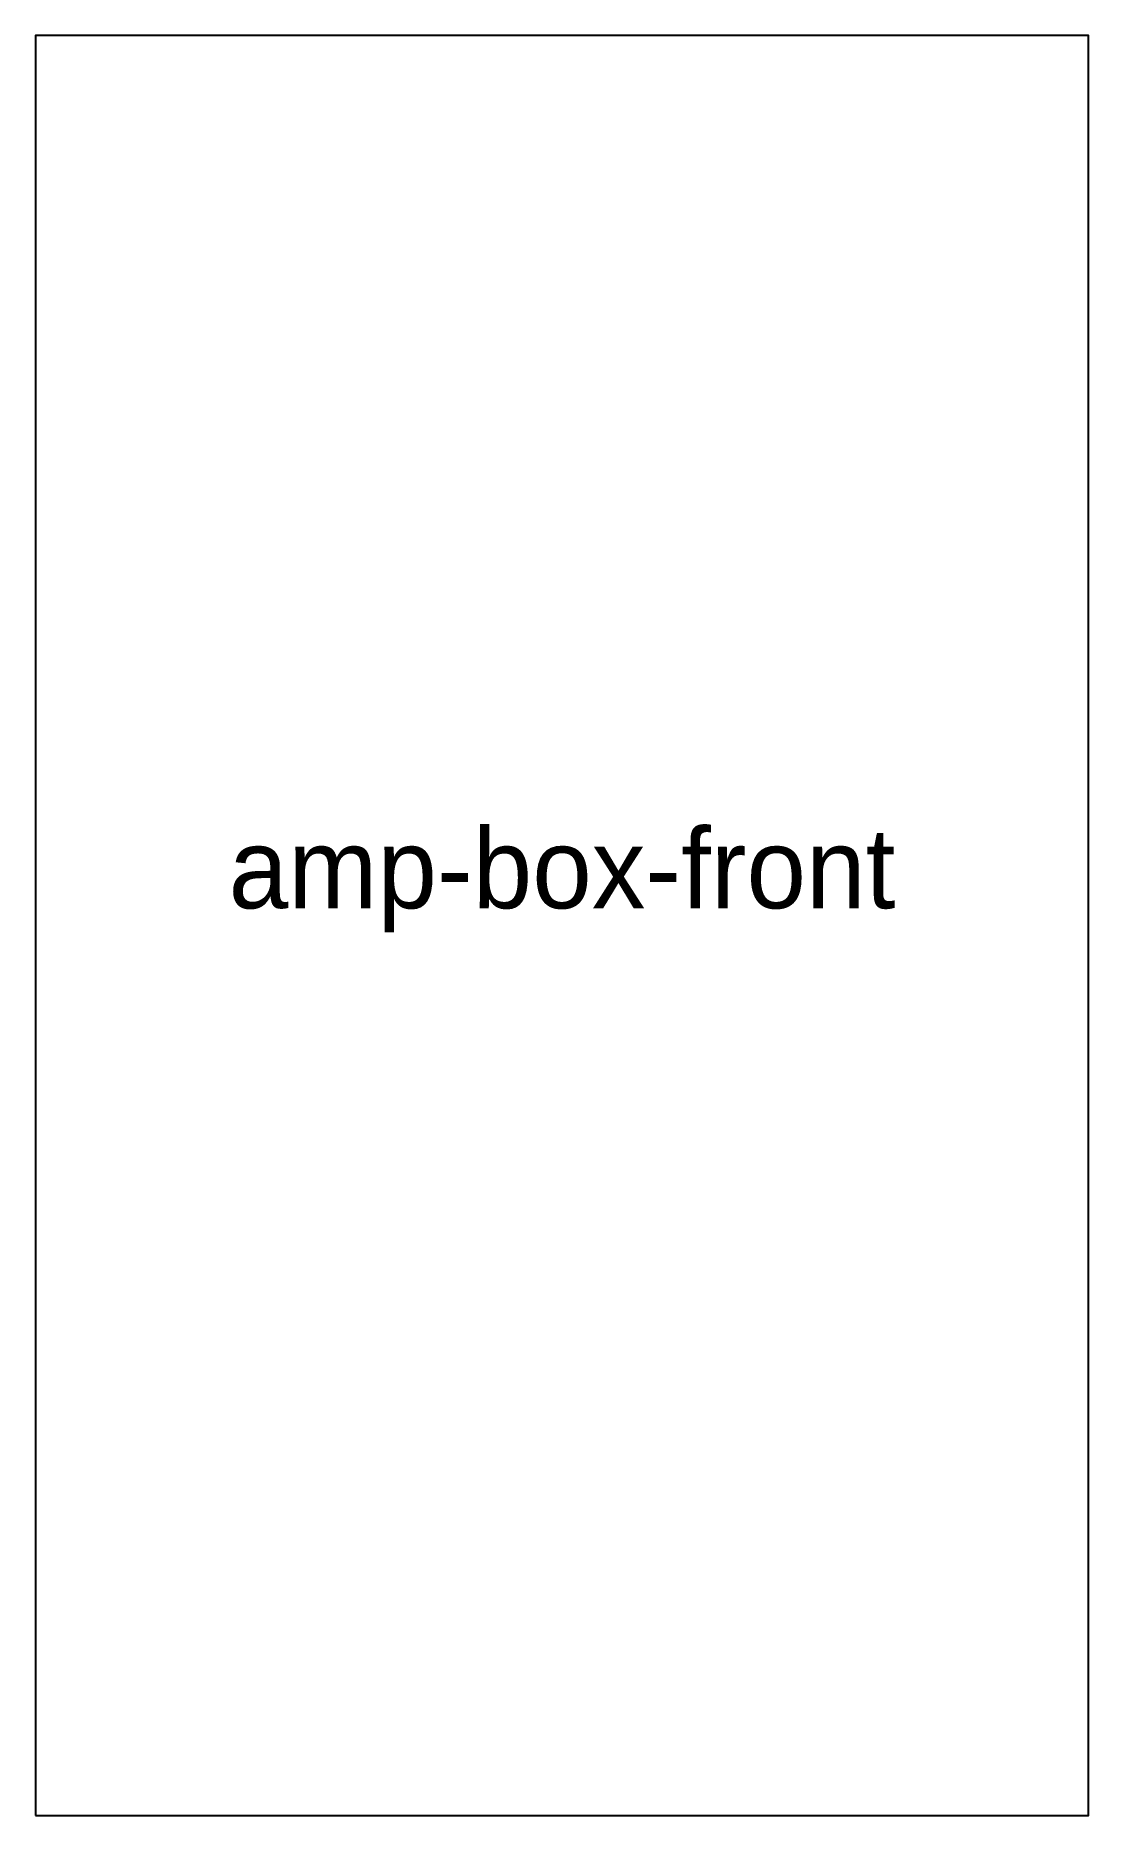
# Model space of a CAD drawing. Header units: millimetres. Extents: x 0 to 184, y 0 to 311.
import ezdxf
from ezdxf.enums import TextEntityAlignment as Align

# ---------------------------------------------------------------- set-up
doc = ezdxf.new("R2010")
doc.units = ezdxf.units.MM
doc.layers.add('CUT_OUTSIDE', color=7, linetype='Continuous')
doc.layers.add('NOTES', color=8, linetype='Continuous')

msp = doc.modelspace()

# ---------------------------------------------------------------- linework, layer by layer
at = {"layer": 'CUT_OUTSIDE'}
msp.add_lwpolyline([(0, 0), (184, 0), (184, 311), (0, 311)], close=True, dxfattribs=at)

# ---------------------------------------------------------------- texts
at = {"layer": 'NOTES'}
msp.add_text('amp-box-front', height=14, dxfattribs=at).set_placement((92, 165.5), align=Align.MIDDLE_CENTER)

doc.saveas('drawing.dxf')
